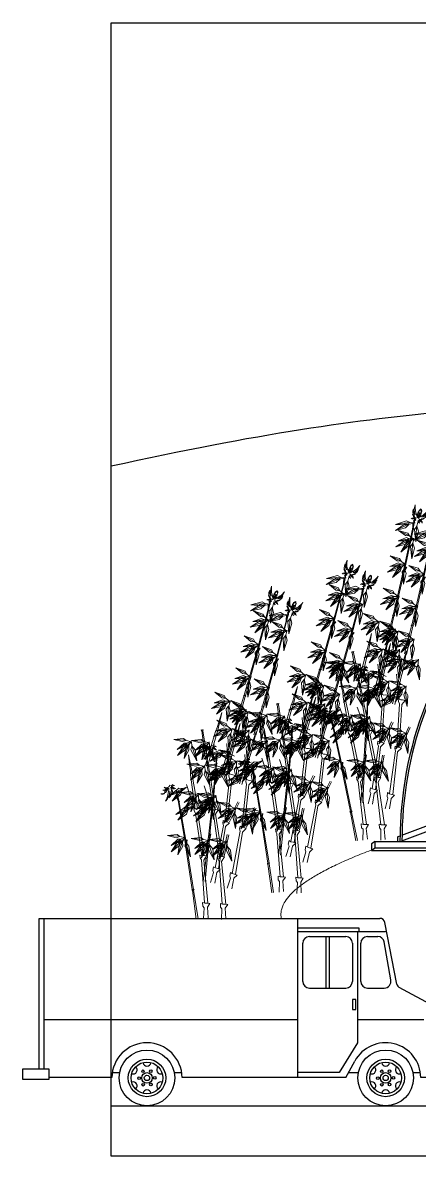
# Model space of a CAD drawing. Header units: metres. Extents: x 10 to 239, y 2 to 253.
# Drawn here: x 114.9 to 120.98, y 166.63 to 183.99 of the extents above; entities that cross this region are included whole.
import ezdxf

# ---------------------------------------------------------------- set-up
doc = ezdxf.new("R2010")
doc.units = ezdxf.units.M
doc.header["$MEASUREMENT"] = 0
doc.layers.add('0marcos', color=10, linetype='Continuous', plot=False)
for name, color, linetype in [('1', 7, 'Continuous'), ('1gris', 254, 'Continuous'), ('1gris negri', 252, 'Continuous'), ('bloques carros', 9, 'Continuous')]:
    doc.layers.add(name, color=color, linetype=linetype)
for name, color, linetype, lineweight, true_color in [('bamb', 7, 'Continuous', 0, 0xbdd3a6), ('barrera', 7, 'Continuous', 0, 0x9dbb63), ('bloques veg', 7, 'Continuous', 0, 0xbbd5a5)]:
    doc.layers.add(name, color=color, linetype=linetype, lineweight=lineweight, true_color=true_color)
doc.layers.get('bamb').off()

# ---------------------------------------------------------------- blocks, each defined once
blk = doc.blocks.new('A$C0D6D39A1')
for p, q in [((10, 113), (215.53, 113)), ((10, 22), (10, 113)), ((225.73, 73.39), (218.47, 110.57)), ((169, 75), (169, 98)), ((173, 102), (195, 102)), ((199, 98), (199, 75)), ((204, 75), (204, 98)), ((208, 102), (214.25, 102)), ((222.03, 75.89), (218.15, 98.89)), ((173, 71), (195, 71)), ((208, 71), (218.13, 71)), ((248.43, 59.85), (227.24, 71.33)), ((250, 57.21), (250, 22)), ((0, 22), (0, 16)), ((16, 22), (0, 22)), ((16, 16), (16, 22)), ((195, 17), (200.36, 26.89)), ((249, 16), (249, 22)), ((249, 22), (252, 22)), ((252, 22), (252, 16)), ((0, 16), (16, 16)), ((53.8, 17), (16, 17)), ((195, 17), (96.2, 17)), ((249, 17), (240.2, 17)), ((252, 16), (249, 16))]:
    blk.add_line(p, q)
for centre, radius in [((75, 16.8), 16.8), ((75, 16.8), 11.31), ((219, 16.8), 16.8), ((219, 16.8), 11.31), ((75, 16.8), 3.2), ((219, 16.8), 3.2)]:
    blk.add_circle(centre, radius)
for centre, radius, start, end in [((215.53, 110), 3, 11.04094, 90), ((173, 98), 4, 90, 180), ((195, 98), 4, 0, 90), ((208, 98), 4, 90, 180), ((214.25, 98), 4, 12.875, 90), ((218.13, 75), 4, 270, 12.875), ((173, 75), 4, 180, 270), ((195, 75), 4, 270, 0), ((208, 75), 4, 180, 270), ((228.67, 73.96), 3, 191.04094, 241.55707), ((247, 57.21), 3, 0, 61.55707), ((75, 16.8), 21.2, 0.54053, 179.45947), ((219, 16.8), 21.2, 0.54053, 151.56591)]:
    blk.add_arc(centre, radius, start, end)
at = {"layer": 'bloques carros'}
for p, q in [((13, 22), (13, 113)), ((166, 17), (166, 113)), ((203, 107), (166, 107)), ((166, 105), (203, 105)), ((202, 105), (202, 38)), ((203, 105), (203, 107)), ((203, 105), (219, 105)), ((183, 102), (183, 71)), ((185, 102), (185, 71)), ((199, 64), (199, 58)), ((201, 64), (199, 64)), ((201, 58), (201, 64)), ((199, 58), (201, 58)), ((13, 52), (166, 52)), ((202, 52), (242, 52)), ((202, 38), (191, 20)), ((54.04, 20), (58.51, 20)), ((91.49, 20), (95.96, 20)), ((191, 20), (166, 20)), ((196.62, 20), (202.51, 20)), ((235.49, 20), (239.96, 20))]:
    blk.add_line(p, q, dxfattribs=at)
for centre, radius in [((75, 16.8), 9.6), ((72.6, 20.8), 0.8), ((77.26, 20.88), 0.8), ((219, 16.8), 9.6), ((216.6, 20.8), 0.8), ((221.26, 20.88), 0.8), ((70.34, 16.72), 0.8), ((75, 16.8), 1.6), ((79.66, 16.88), 0.8), ((214.34, 16.72), 0.8), ((219, 16.8), 1.6), ((223.66, 16.88), 0.8), ((72.74, 12.72), 0.8), ((77.4, 12.8), 0.8), ((216.74, 12.72), 0.8), ((221.4, 12.8), 0.8)]:
    blk.add_circle(centre, radius, dxfattribs=at)
for centre, start, end in [((66.69, 21.6), 249.59407, 50.40593), ((75, 26.4), 189.59407, 350.40593), ((83.31, 21.6), 129.59407, 290.40593), ((210.69, 21.6), 249.59407, 50.40593), ((219, 26.4), 189.59407, 350.40593), ((227.31, 21.6), 129.59407, 290.40593), ((66.69, 12), 309.59407, 110.40593), ((83.31, 12), 69.59407, 230.40593), ((210.69, 12), 309.59407, 110.40593), ((227.31, 12), 69.59407, 230.40593), ((75, 7.2), 9.59407, 170.40593), ((219, 7.2), 9.59407, 170.40593)]:
    blk.add_arc(centre, 2.4, start, end, dxfattribs=at)
blk = doc.blocks.new('bamb')
at = {"layer": 'bloques veg'}
for p, q in [((-3.022, 3.814), (-3.058, 3.882)), ((-3.205, 3.546), (-3.241, 3.613)), ((-2.605, 3.297), (-2.662, 3.332)), ((-2.659, 3.336), (-2.605, 3.302)), ((-2.788, 3.028), (-2.845, 3.063)), ((-2.842, 3.068), (-2.788, 3.033)), ((-1.429, 1.873), (-1.572, 2.229)), ((-1.415, 1.794), (-1.557, 2.15)), ((-1.296, 2.03), (-1.32, 2.103)), ((-1.612, 1.605), (-1.754, 1.961)), ((-0.697, 1.546), (-0.744, 1.927)), ((-0.936, 1.414), (-0.983, 1.795)), ((-0.522, 1.744), (-0.526, 1.821)), ((-0.972, 1.451), (-1.022, 1.494)), ((-1.018, 1.498), (-0.97, 1.456)), ((-1.095, 1.128), (-1.359, 1.331)), ((-1.342, 1.352), (-1.091, 1.154)), ((-1.292, 0.939), (-1.556, 1.142)), ((-1.539, 1.163), (-1.288, 0.965)), ((-0.56, 0.821), (-0.763, 1.085)), ((-0.74, 1.101), (-0.549, 0.845)), ((-0.358, 1.101), (-0.395, 1.156)), ((-0.39, 1.159), (-0.355, 1.105)), ((-0.799, 0.689), (-1.002, 0.953)), ((-0.98, 0.969), (-0.788, 0.712))]:
    blk.add_line(p, q, dxfattribs=at)
for points in [[(-3.171, 3.939, 0.371554), (-3.278, 4.006, -0.734759), (-3.222, 3.973, -0.076042), (-3.177, 3.938, -0.522547), (-3.194, 3.941, 0.430591), (-3.248, 3.959, -0.351549), (-3.195, 3.936, 0.50622), (-3.225, 3.917, -0.192001), (-3.144, 3.923)], [(-3.188, 3.92, -0.371554), (-3.267, 4.019, 0.734759), (-3.228, 3.967, 0.076042), (-3.188, 3.925, 0.522547), (-3.193, 3.943, -0.430591), (-3.217, 3.994, 0.351549), (-3.188, 3.944, -0.50622), (-3.173, 3.976, 0.192001), (-3.169, 3.895)], [(-3.164, 3.939, 0.121956), (-3.224, 4.112, -0.197912), (-3.154, 3.98, 0.28202), (-3.175, 4.071, -0.357594), (-3.133, 3.96, 0.141581), (-3.121, 4.009, -0.258144), (-3.139, 3.932, -0.252411), (-3.067, 3.953, 0.399951), (-3.13, 3.924, -0.191492), (-3.084, 3.945, 0.22191), (-3.128, 3.907, -0.155645), (-3.081, 3.913, -0.20302), (-3.128, 3.907)], [(-3.347, 3.671, 0.121956), (-3.407, 3.843, -0.197912), (-3.337, 3.711, 0.28202), (-3.357, 3.802, -0.357594), (-3.315, 3.691, 0.141581), (-3.304, 3.74, -0.258144), (-3.322, 3.664, -0.252411), (-3.249, 3.684, 0.399951), (-3.313, 3.655, -0.191492), (-3.267, 3.676, 0.22191), (-3.311, 3.638, -0.155645), (-3.264, 3.644, -0.20302), (-3.311, 3.638)], [(-3.188, 3.913, -0.121956), (-3.366, 3.952, 0.197912), (-3.227, 3.898, -0.28202), (-3.319, 3.908, 0.357594), (-3.204, 3.879, -0.141581), (-3.251, 3.862, 0.258144), (-3.178, 3.889, 0.252411), (-3.189, 3.815, -0.399951), (-3.168, 3.881, 0.191492), (-3.183, 3.833, -0.22191), (-3.151, 3.881, 0.155645), (-3.151, 3.833, 0.20302), (-3.151, 3.881)], [(-3.37, 3.645, -0.121956), (-3.549, 3.683, 0.197912), (-3.409, 3.63, -0.28202), (-3.502, 3.639, 0.357594), (-3.387, 3.611, -0.141581), (-3.434, 3.593, 0.258144), (-3.36, 3.62, 0.252411), (-3.372, 3.546, -0.399951), (-3.351, 3.612, 0.191492), (-3.366, 3.564, -0.22191), (-3.334, 3.613, 0.155645), (-3.334, 3.565, 0.20302), (-3.334, 3.613)], [(-3.354, 3.67, 0.371554), (-3.461, 3.737, -0.734759), (-3.405, 3.705, -0.076042), (-3.359, 3.67, -0.522547), (-3.377, 3.673, 0.430591), (-3.431, 3.69, -0.351549), (-3.378, 3.667, 0.50622), (-3.407, 3.649, -0.192001), (-3.327, 3.654)], [(-3.371, 3.651, -0.371554), (-3.45, 3.75, 0.734759), (-3.411, 3.698, 0.076042), (-3.371, 3.657, 0.522547), (-3.376, 3.674, -0.430591), (-3.4, 3.726, 0.351549), (-3.37, 3.675, -0.50622), (-3.356, 3.707, 0.192001), (-3.352, 3.627)], [(-1.315, 2.283, 0.121956), (-1.152, 2.162, -0.197912), (-1.299, 2.239, 0.28202), (-1.223, 2.169, -0.357594), (-1.332, 2.244, 0.141581), (-1.311, 2.192, -0.258144), (-1.343, 2.273, -0.252411), (-1.396, 2.209, 0.399951), (-1.357, 2.275, -0.191492), (-1.385, 2.227, 0.22191), (-1.369, 2.29, -0.155645), (-1.409, 2.254, 0.220934), (-1.394, 2.292, 1.572992)], [(-1.31, 2.287, 0.371554), (-1.169, 2.294, -0.734759), (-1.241, 2.288, -0.076042), (-1.305, 2.291, -0.522547), (-1.287, 2.299, 0.430591), (-1.226, 2.317, -0.351549), (-1.29, 2.305, 0.50622), (-1.274, 2.341, -0.48228), (-1.362, 2.305, 0.557088)], [(-0.476, 1.993, 0.121956), (-0.349, 1.835, -0.197912), (-0.471, 1.947, 0.28202), (-0.416, 1.859, -0.357594), (-0.501, 1.96, 0.141581), (-0.495, 1.904, -0.258144), (-0.505, 1.991, -0.252411), (-0.573, 1.942, 0.399951), (-0.518, 1.997, -0.191492), (-0.558, 1.958, 0.22191), (-0.526, 2.014, -0.155645), (-0.573, 1.99, 0.220934), (-0.549, 2.022, 1.572992)], [(-0.469, 1.996, 0.371554), (-0.332, 1.966, -0.734759), (-0.402, 1.979, -0.076042), (-0.463, 1.999, -0.522547), (-0.444, 2.002, 0.430591), (-0.38, 2.004, -0.351549), (-0.445, 2.008, 0.50622), (-0.421, 2.038, -0.48228), (-0.515, 2.027, 0.557088)]]:
    blk.add_lwpolyline(points, format="xyb", dxfattribs=at)
for points in [[(-3.148, 3.872), (-3.084, 3.802), (-2.968, 3.611), (-3.08, 3.736), (-3.095, 3.814), (-3.037, 3.786), (-2.968, 3.611)], [(-3.028, 3.806), (-3.108, 3.909), (-3.117, 3.92), (-3.126, 3.932), (-3.128, 3.94), (-3.115, 3.928), (-3.108, 3.922), (-3.103, 3.915), (-3.022, 3.811)], [(-3.093, 3.872), (-3.015, 3.918), (-2.816, 3.991), (-2.954, 3.91), (-3.028, 3.91), (-2.992, 3.96), (-2.816, 3.991)], [(-3.072, 3.877), (-2.984, 3.899), (-2.773, 3.91), (-2.928, 3.873), (-3, 3.895), (-2.951, 3.932), (-2.773, 3.91)], [(-2.951, 3.677), (-2.919, 3.746), (-2.814, 3.89), (-2.872, 3.768), (-2.925, 3.734), (-2.922, 3.785), (-2.814, 3.89)], [(-3.211, 3.537), (-3.291, 3.641), (-3.3, 3.652), (-3.309, 3.663), (-3.311, 3.671), (-3.298, 3.659), (-3.291, 3.653), (-3.286, 3.646), (-3.205, 3.542)], [(-3.276, 3.603), (-3.198, 3.65), (-2.999, 3.723), (-3.137, 3.641), (-3.211, 3.642), (-3.175, 3.691), (-2.999, 3.723)], [(-3.255, 3.608), (-3.167, 3.63), (-2.956, 3.641), (-3.111, 3.604), (-3.182, 3.627), (-3.133, 3.663), (-2.956, 3.641)], [(-2.606, 3.302), (-3.019, 3.796), (-3.035, 3.8), (-3.029, 3.807), (-3.024, 3.809), (-3.021, 3.815), (-3.016, 3.809), (-3.014, 3.802), (-2.593, 3.309)], [(-2.971, 3.67), (-2.906, 3.599), (-2.79, 3.409), (-2.903, 3.534), (-2.917, 3.611), (-2.859, 3.584), (-2.79, 3.409)], [(-2.962, 3.667), (-2.878, 3.652), (-2.69, 3.579), (-2.839, 3.607), (-2.892, 3.654), (-2.836, 3.667), (-2.69, 3.579)], [(-2.96, 3.654), (-2.872, 3.676), (-2.66, 3.687), (-2.816, 3.649), (-2.887, 3.672), (-2.838, 3.708), (-2.66, 3.687)], [(-2.957, 3.669), (-2.893, 3.702), (-2.733, 3.749), (-2.845, 3.692), (-2.904, 3.696), (-2.873, 3.733), (-2.733, 3.749)], [(-3.331, 3.603), (-3.267, 3.533), (-3.15, 3.342), (-3.263, 3.468), (-3.278, 3.545), (-3.22, 3.518), (-3.15, 3.342)], [(-2.788, 3.034), (-3.202, 3.527), (-3.217, 3.532), (-3.212, 3.538), (-3.207, 3.541), (-3.204, 3.547), (-3.199, 3.54), (-3.197, 3.533), (-2.776, 3.041)], [(-3.139, 3.4), (-3.076, 3.433), (-2.915, 3.481), (-3.028, 3.423), (-3.087, 3.428), (-3.056, 3.464), (-2.915, 3.481)], [(-3.134, 3.408), (-3.102, 3.477), (-2.997, 3.621), (-3.055, 3.5), (-3.107, 3.465), (-3.105, 3.516), (-2.997, 3.621)], [(-2.656, 3.394), (-2.623, 3.463), (-2.518, 3.607), (-2.576, 3.486), (-2.629, 3.451), (-2.627, 3.502), (-2.518, 3.607)], [(-3.153, 3.401), (-3.089, 3.331), (-2.973, 3.14), (-3.085, 3.266), (-3.1, 3.343), (-3.042, 3.316), (-2.973, 3.14)], [(-3.145, 3.398), (-3.06, 3.383), (-2.873, 3.311), (-3.022, 3.338), (-3.075, 3.386), (-3.018, 3.398), (-2.873, 3.311)], [(-3.143, 3.385), (-3.055, 3.407), (-2.843, 3.418), (-2.999, 3.381), (-3.07, 3.403), (-3.021, 3.44), (-2.843, 3.418)], [(-2.839, 3.125), (-2.806, 3.194), (-2.701, 3.338), (-2.759, 3.217), (-2.812, 3.182), (-2.809, 3.234), (-2.701, 3.338)], [(-2.675, 3.387), (-2.611, 3.317), (-2.494, 3.126), (-2.607, 3.251), (-2.622, 3.329), (-2.564, 3.301), (-2.494, 3.126)], [(-2.666, 3.384), (-2.582, 3.369), (-2.394, 3.296), (-2.543, 3.324), (-2.596, 3.371), (-2.54, 3.384), (-2.394, 3.296)], [(-2.664, 3.371), (-2.576, 3.393), (-2.365, 3.404), (-2.52, 3.367), (-2.591, 3.389), (-2.542, 3.425), (-2.365, 3.404)], [(-2.661, 3.386), (-2.597, 3.419), (-2.437, 3.466), (-2.549, 3.409), (-2.608, 3.413), (-2.577, 3.45), (-2.437, 3.466)], [(-2.145, 2.77), (-2.591, 3.289), (-2.607, 3.291), (-2.602, 3.298), (-2.595, 3.304), (-2.59, 3.313), (-2.586, 3.305), (-2.582, 3.297), (-2.131, 2.783)], [(-2.847, 3.102), (-2.759, 3.124), (-2.547, 3.135), (-2.703, 3.098), (-2.774, 3.12), (-2.725, 3.157), (-2.547, 3.135)], [(-2.844, 3.118), (-2.78, 3.15), (-2.62, 3.198), (-2.732, 3.14), (-2.791, 3.145), (-2.76, 3.182), (-2.62, 3.198)], [(-2.33, 3.004), (-2.298, 3.073), (-2.193, 3.217), (-2.251, 3.096), (-2.303, 3.061), (-2.301, 3.113), (-2.193, 3.217)], [(-2.858, 3.118), (-2.794, 3.048), (-2.677, 2.857), (-2.79, 2.983), (-2.804, 3.06), (-2.746, 3.033), (-2.677, 2.857)], [(-2.849, 3.115), (-2.765, 3.1), (-2.577, 3.028), (-2.726, 3.056), (-2.779, 3.103), (-2.723, 3.115), (-2.577, 3.028)], [(-2.328, 2.501), (-2.774, 3.02), (-2.79, 3.022), (-2.785, 3.03), (-2.777, 3.036), (-2.773, 3.044), (-2.769, 3.036), (-2.764, 3.029), (-2.314, 2.514)], [(-2.349, 2.997), (-2.285, 2.927), (-2.169, 2.736), (-2.281, 2.862), (-2.296, 2.939), (-2.238, 2.912), (-2.169, 2.736)], [(-2.341, 2.994), (-2.256, 2.979), (-2.069, 2.907), (-2.218, 2.935), (-2.271, 2.982), (-2.214, 2.994), (-2.069, 2.907)], [(-2.339, 2.981), (-2.251, 3.003), (-2.039, 3.014), (-2.195, 2.977), (-2.266, 2.999), (-2.217, 3.036), (-2.039, 3.014)], [(-2.335, 2.997), (-2.272, 3.029), (-2.111, 3.077), (-2.224, 3.02), (-2.283, 3.024), (-2.252, 3.061), (-2.111, 3.077)], [(-1.883, 2.804), (-1.85, 2.873), (-1.745, 3.018), (-1.803, 2.896), (-1.856, 2.861), (-1.854, 2.913), (-1.745, 3.018)], [(-2.518, 2.728), (-2.455, 2.761), (-2.294, 2.808), (-2.407, 2.751), (-2.466, 2.755), (-2.435, 2.792), (-2.294, 2.808)], [(-2.513, 2.736), (-2.481, 2.804), (-2.375, 2.949), (-2.434, 2.827), (-2.486, 2.793), (-2.484, 2.844), (-2.375, 2.949)], [(-1.845, 2.425), (-2.135, 2.762), (-2.15, 2.765), (-2.14, 2.773), (-2.131, 2.782), (-2.128, 2.788), (-2.12, 2.78), (-2.12, 2.772), (-1.823, 2.444)], [(-2.046, 2.585), (-2.013, 2.654), (-1.908, 2.798), (-1.966, 2.676), (-2.019, 2.642), (-2.016, 2.693), (-1.908, 2.798)], [(-1.902, 2.797), (-1.838, 2.727), (-1.722, 2.536), (-1.834, 2.662), (-1.849, 2.739), (-1.791, 2.712), (-1.722, 2.536)], [(-1.893, 2.794), (-1.809, 2.779), (-1.622, 2.707), (-1.771, 2.735), (-1.823, 2.782), (-1.767, 2.794), (-1.622, 2.707)], [(-1.891, 2.781), (-1.804, 2.803), (-1.592, 2.814), (-1.747, 2.777), (-1.819, 2.8), (-1.77, 2.836), (-1.592, 2.814)], [(-1.888, 2.797), (-1.825, 2.829), (-1.664, 2.877), (-1.777, 2.82), (-1.835, 2.824), (-1.804, 2.861), (-1.664, 2.877)], [(-2.532, 2.729), (-2.468, 2.658), (-2.352, 2.468), (-2.464, 2.593), (-2.479, 2.67), (-2.421, 2.643), (-2.352, 2.468)], [(-2.524, 2.726), (-2.439, 2.71), (-2.252, 2.638), (-2.401, 2.666), (-2.454, 2.713), (-2.397, 2.725), (-2.252, 2.638)], [(-2.522, 2.713), (-2.434, 2.735), (-2.222, 2.746), (-2.378, 2.708), (-2.449, 2.731), (-2.4, 2.767), (-2.222, 2.746)], [(-2.071, 2.528), (-2.007, 2.561), (-1.847, 2.608), (-1.959, 2.551), (-2.018, 2.555), (-1.987, 2.592), (-1.847, 2.608)], [(-2.066, 2.536), (-2.033, 2.605), (-1.928, 2.749), (-1.986, 2.627), (-2.039, 2.593), (-2.037, 2.644), (-1.928, 2.749)], [(-2.054, 2.562), (-1.966, 2.584), (-1.754, 2.595), (-1.91, 2.557), (-1.981, 2.58), (-1.932, 2.616), (-1.754, 2.595)], [(-2.051, 2.577), (-1.987, 2.61), (-1.827, 2.657), (-1.939, 2.6), (-1.998, 2.604), (-1.967, 2.641), (-1.827, 2.657)], [(-1.725, 2.406), (-1.692, 2.475), (-1.587, 2.619), (-1.645, 2.498), (-1.698, 2.463), (-1.696, 2.514), (-1.587, 2.619)], [(-1.168, 2.051), (-1.356, 2.27), (-1.449, 2.377), (-1.54, 2.475), (-1.709, 2.689), (-1.602, 2.58), (-1.548, 2.516), (-1.498, 2.47), (-1.14, 2.077)], [(-1.079, 2.499), (-1.021, 2.548), (-0.865, 2.636), (-0.969, 2.549), (-1.031, 2.54), (-1.008, 2.585), (-0.865, 2.636)], [(-2.028, 2.156), (-2.318, 2.494), (-2.333, 2.496), (-2.323, 2.504), (-2.314, 2.513), (-2.311, 2.52), (-2.303, 2.511), (-2.303, 2.503), (-2.006, 2.175)], [(-2.228, 2.316), (-2.196, 2.385), (-2.091, 2.529), (-2.149, 2.408), (-2.202, 2.373), (-2.199, 2.425), (-2.091, 2.529)], [(-2.085, 2.529), (-2.021, 2.458), (-1.904, 2.268), (-2.017, 2.393), (-2.032, 2.47), (-1.974, 2.443), (-1.904, 2.268)], [(-2.076, 2.526), (-1.992, 2.51), (-1.804, 2.438), (-1.953, 2.466), (-2.006, 2.513), (-1.95, 2.526), (-1.804, 2.438)], [(-2.074, 2.513), (-1.986, 2.535), (-1.775, 2.546), (-1.93, 2.508), (-2.001, 2.531), (-1.952, 2.567), (-1.775, 2.546)], [(-2.065, 2.578), (-2.001, 2.507), (-1.884, 2.317), (-1.997, 2.442), (-2.011, 2.52), (-1.953, 2.492), (-1.884, 2.317)], [(-2.056, 2.575), (-1.972, 2.56), (-1.784, 2.487), (-1.933, 2.515), (-1.986, 2.562), (-1.93, 2.575), (-1.784, 2.487)], [(-1.33, 1.831), (-1.519, 2.051), (-1.612, 2.158), (-1.703, 2.256), (-1.872, 2.469), (-1.764, 2.361), (-1.711, 2.297), (-1.661, 2.251), (-1.303, 1.858)], [(-1.733, 2.383), (-1.646, 2.405), (-1.434, 2.416), (-1.589, 2.379), (-1.661, 2.401), (-1.612, 2.438), (-1.434, 2.416)], [(-1.73, 2.398), (-1.667, 2.431), (-1.506, 2.479), (-1.619, 2.421), (-1.677, 2.426), (-1.646, 2.462), (-1.506, 2.479)], [(-1.202, 2.138), (-1.326, 2.565), (-1.338, 2.574), (-1.326, 2.577), (-1.314, 2.582), (-1.309, 2.586), (-1.305, 2.575), (-1.309, 2.568), (-1.174, 2.146)], [(-1.318, 2.367), (-1.26, 2.416), (-1.104, 2.504), (-1.208, 2.417), (-1.27, 2.408), (-1.247, 2.453), (-1.104, 2.504)], [(-1.099, 2.501), (-1.07, 2.41), (-1.044, 2.188), (-1.094, 2.349), (-1.075, 2.425), (-1.034, 2.377), (-1.044, 2.188)], [(-1.096, 2.482), (-1.007, 2.465), (-0.81, 2.387), (-0.967, 2.418), (-1.023, 2.468), (-0.963, 2.481), (-0.81, 2.387)], [(-1.093, 2.494), (-1.022, 2.445), (-0.882, 2.302), (-1.006, 2.389), (-1.034, 2.454), (-0.978, 2.442), (-0.882, 2.302)], [(-1.087, 2.494), (-1.016, 2.498), (-0.85, 2.474), (-0.976, 2.469), (-1.028, 2.497), (-0.984, 2.518), (-0.85, 2.474)], [(-2.248, 2.309), (-2.183, 2.239), (-2.067, 2.048), (-2.18, 2.174), (-2.194, 2.251), (-2.136, 2.224), (-2.067, 2.048)], [(-2.239, 2.306), (-2.155, 2.291), (-1.967, 2.219), (-2.116, 2.247), (-2.169, 2.294), (-2.113, 2.306), (-1.967, 2.219)], [(-2.237, 2.293), (-2.149, 2.315), (-1.937, 2.326), (-2.093, 2.289), (-2.164, 2.311), (-2.115, 2.348), (-1.937, 2.326)], [(-2.234, 2.309), (-2.17, 2.341), (-2.009, 2.389), (-2.122, 2.331), (-2.181, 2.336), (-2.15, 2.373), (-2.009, 2.389)], [(-1.974, 2.273), (-1.922, 2.193), (-1.839, 1.985), (-1.929, 2.128), (-1.931, 2.206), (-1.878, 2.17), (-1.839, 1.985)], [(-1.966, 2.255), (-1.875, 2.262), (-1.665, 2.238), (-1.824, 2.227), (-1.891, 2.261), (-1.837, 2.289), (-1.665, 2.238)], [(-1.966, 2.268), (-1.885, 2.239), (-1.712, 2.137), (-1.854, 2.189), (-1.899, 2.244), (-1.841, 2.247), (-1.712, 2.137)], [(-1.96, 2.27), (-1.892, 2.292), (-1.726, 2.311), (-1.846, 2.274), (-1.904, 2.288), (-1.867, 2.319), (-1.726, 2.311)], [(-1.908, 2.137), (-1.875, 2.206), (-1.77, 2.351), (-1.828, 2.229), (-1.881, 2.194), (-1.879, 2.246), (-1.77, 2.351)], [(-1.351, 1.782), (-1.539, 2.002), (-1.632, 2.109), (-1.723, 2.206), (-1.892, 2.42), (-1.785, 2.312), (-1.731, 2.247), (-1.681, 2.202), (-1.323, 1.809)], [(-1.888, 2.186), (-1.855, 2.255), (-1.75, 2.4), (-1.808, 2.278), (-1.861, 2.244), (-1.858, 2.295), (-1.75, 2.4)], [(-1.744, 2.399), (-1.68, 2.329), (-1.564, 2.138), (-1.676, 2.264), (-1.691, 2.341), (-1.633, 2.314), (-1.564, 2.138)], [(-1.735, 2.396), (-1.651, 2.381), (-1.464, 2.309), (-1.613, 2.336), (-1.665, 2.384), (-1.609, 2.396), (-1.464, 2.309)], [(-1.338, 2.368), (-1.309, 2.278), (-1.283, 2.056), (-1.333, 2.217), (-1.314, 2.293), (-1.273, 2.244), (-1.283, 2.056)], [(-1.335, 2.349), (-1.246, 2.333), (-1.049, 2.255), (-1.206, 2.286), (-1.262, 2.336), (-1.202, 2.348), (-1.049, 2.255)], [(-1.332, 2.362), (-1.261, 2.313), (-1.121, 2.17), (-1.245, 2.257), (-1.273, 2.322), (-1.217, 2.309), (-1.121, 2.17)], [(-1.326, 2.362), (-1.255, 2.365), (-1.089, 2.342), (-1.215, 2.337), (-1.267, 2.365), (-1.223, 2.386), (-1.089, 2.342)], [(-0.741, 1.517), (-0.822, 1.794), (-0.862, 1.93), (-0.904, 2.057), (-0.969, 2.322), (-0.916, 2.178), (-0.894, 2.098), (-0.868, 2.035), (-0.706, 1.529)], [(-2.07, 1.918), (-2.038, 1.987), (-1.933, 2.131), (-1.991, 2.01), (-2.043, 1.975), (-2.041, 2.026), (-1.933, 2.131)], [(-1.513, 1.563), (-1.702, 1.782), (-1.795, 1.889), (-1.886, 1.987), (-2.055, 2.201), (-1.947, 2.092), (-1.893, 2.028), (-1.844, 1.982), (-1.486, 1.589)], [(-1.927, 2.13), (-1.863, 2.06), (-1.746, 1.87), (-1.859, 1.995), (-1.874, 2.072), (-1.816, 2.045), (-1.746, 1.87)], [(-1.918, 2.127), (-1.834, 2.112), (-1.646, 2.04), (-1.795, 2.068), (-1.848, 2.115), (-1.792, 2.127), (-1.646, 2.04)], [(-1.916, 2.115), (-1.828, 2.136), (-1.617, 2.148), (-1.772, 2.11), (-1.843, 2.133), (-1.794, 2.169), (-1.617, 2.148)], [(-1.913, 2.13), (-1.849, 2.163), (-1.689, 2.21), (-1.801, 2.153), (-1.86, 2.157), (-1.829, 2.194), (-1.689, 2.21)], [(-1.595, 2.006), (-1.551, 2.068), (-1.423, 2.193), (-1.501, 2.083), (-1.559, 2.058), (-1.548, 2.108), (-1.423, 2.193)], [(-1.58, 1.926), (-1.537, 1.989), (-1.409, 2.114), (-1.487, 2.003), (-1.544, 1.978), (-1.533, 2.028), (-1.409, 2.114)], [(-1.548, 2.113), (-1.464, 2.146), (-1.255, 2.185), (-1.405, 2.127), (-1.478, 2.14), (-1.434, 2.183), (-1.255, 2.185)], [(-1.527, 2.115), (-1.437, 2.122), (-1.226, 2.097), (-1.386, 2.087), (-1.452, 2.121), (-1.398, 2.148), (-1.226, 2.097)], [(-1.303, 2.023), (-1.365, 2.138), (-1.372, 2.151), (-1.379, 2.164), (-1.379, 2.172), (-1.368, 2.158), (-1.363, 2.151), (-1.359, 2.143), (-1.297, 2.027)], [(-0.98, 1.384), (-1.061, 1.662), (-1.101, 1.798), (-1.143, 1.925), (-1.208, 2.19), (-1.155, 2.046), (-1.133, 1.965), (-1.107, 1.903), (-0.945, 1.397)], [(-1.109, 2.066), (-1.037, 2.07), (-0.871, 2.046), (-0.998, 2.041), (-1.049, 2.069), (-1.006, 2.09), (-0.871, 2.046)], [(-1.101, 2.071), (-1.043, 2.12), (-0.887, 2.208), (-0.99, 2.121), (-1.053, 2.112), (-1.029, 2.157), (-0.887, 2.208)], [(-2.156, 2.004), (-2.105, 1.924), (-2.022, 1.717), (-2.112, 1.859), (-2.114, 1.938), (-2.061, 1.901), (-2.022, 1.717)], [(-2.149, 1.987), (-2.058, 1.993), (-1.848, 1.969), (-2.007, 1.958), (-2.074, 1.992), (-2.019, 2.02), (-1.848, 1.969)], [(-2.148, 2), (-2.068, 1.971), (-1.895, 1.868), (-2.037, 1.92), (-2.082, 1.976), (-2.024, 1.978), (-1.895, 1.868)], [(-2.143, 2.001), (-2.075, 2.023), (-1.908, 2.043), (-2.029, 2.005), (-2.086, 2.019), (-2.05, 2.05), (-1.908, 2.043)], [(-1.777, 1.737), (-1.734, 1.8), (-1.606, 1.924), (-1.684, 1.814), (-1.741, 1.789), (-1.731, 1.839), (-1.606, 1.924)], [(-1.6, 1.923), (-1.549, 1.843), (-1.466, 1.635), (-1.556, 1.778), (-1.558, 1.856), (-1.505, 1.82), (-1.466, 1.635)], [(-1.593, 1.905), (-1.502, 1.912), (-1.292, 1.888), (-1.451, 1.877), (-1.518, 1.911), (-1.463, 1.938), (-1.292, 1.888)], [(-1.592, 1.918), (-1.512, 1.889), (-1.339, 1.787), (-1.481, 1.839), (-1.526, 1.894), (-1.468, 1.897), (-1.339, 1.787)], [(-1.587, 1.92), (-1.519, 1.941), (-1.352, 1.961), (-1.473, 1.924), (-1.53, 1.938), (-1.494, 1.969), (-1.352, 1.961)], [(-1.36, 1.941), (-1.331, 1.85), (-1.304, 1.628), (-1.355, 1.789), (-1.336, 1.865), (-1.294, 1.816), (-1.304, 1.628)], [(-1.357, 1.922), (-1.268, 1.905), (-1.071, 1.827), (-1.228, 1.858), (-1.283, 1.908), (-1.224, 1.92), (-1.071, 1.827)], [(-1.354, 1.934), (-1.283, 1.885), (-1.143, 1.742), (-1.267, 1.829), (-1.295, 1.894), (-1.239, 1.882), (-1.143, 1.742)], [(-1.348, 1.934), (-1.276, 1.938), (-1.111, 1.914), (-1.237, 1.909), (-1.289, 1.937), (-1.245, 1.958), (-1.111, 1.914)], [(-1.34, 1.939), (-1.282, 1.988), (-1.126, 2.076), (-1.229, 1.989), (-1.292, 1.98), (-1.268, 2.025), (-1.126, 2.076)], [(-0.971, 1.456), (-1.296, 2.012), (-1.311, 2.019), (-1.304, 2.024), (-1.299, 2.026), (-1.294, 2.031), (-1.291, 2.024), (-1.29, 2.017), (-0.957, 1.461)], [(-1.121, 2.073), (-1.092, 1.982), (-1.065, 1.76), (-1.115, 1.921), (-1.097, 1.997), (-1.055, 1.949), (-1.065, 1.76)], [(-1.118, 2.054), (-1.029, 2.037), (-0.832, 1.959), (-0.989, 1.99), (-1.044, 2.04), (-0.985, 2.053), (-0.832, 1.959)], [(-1.114, 2.066), (-1.044, 2.017), (-0.903, 1.874), (-1.027, 1.961), (-1.056, 2.026), (-1, 2.014), (-0.903, 1.874)], [(-0.744, 1.889), (-0.654, 1.899), (-0.443, 1.883), (-0.602, 1.866), (-0.669, 1.898), (-0.616, 1.927), (-0.443, 1.883)], [(-1.79, 1.716), (-1.699, 1.723), (-1.489, 1.698), (-1.648, 1.688), (-1.715, 1.722), (-1.66, 1.749), (-1.489, 1.698)], [(-1.784, 1.73), (-1.716, 1.752), (-1.549, 1.772), (-1.67, 1.734), (-1.727, 1.748), (-1.691, 1.78), (-1.549, 1.772)], [(-1.066, 1.145), (-1.409, 1.702), (-1.485, 1.731), (-1.453, 1.759), (-1.429, 1.771), (-1.408, 1.798), (-1.387, 1.765), (-1.383, 1.726), (-1.035, 1.166)], [(-1.429, 1.832), (-1.345, 1.865), (-1.136, 1.904), (-1.285, 1.847), (-1.359, 1.86), (-1.315, 1.902), (-1.136, 1.904)], [(-1.408, 1.834), (-1.317, 1.841), (-1.107, 1.817), (-1.266, 1.806), (-1.333, 1.84), (-1.279, 1.867), (-1.107, 1.817)], [(-1.005, 1.555), (-0.961, 1.617), (-0.834, 1.742), (-0.911, 1.632), (-0.969, 1.606), (-0.958, 1.657), (-0.834, 1.742)], [(-0.824, 1.717), (-0.765, 1.766), (-0.61, 1.854), (-0.713, 1.767), (-0.775, 1.758), (-0.752, 1.804), (-0.61, 1.854)], [(-0.723, 1.886), (-0.634, 1.869), (-0.437, 1.791), (-0.594, 1.822), (-0.649, 1.872), (-0.59, 1.884), (-0.437, 1.791)], [(-0.531, 1.739), (-0.56, 1.866), (-0.564, 1.88), (-0.568, 1.894), (-0.566, 1.903), (-0.559, 1.886), (-0.555, 1.878), (-0.554, 1.869), (-0.524, 1.741)], [(-0.356, 1.106), (-0.527, 1.727), (-0.539, 1.737), (-0.531, 1.74), (-0.526, 1.741), (-0.52, 1.745), (-0.518, 1.737), (-0.52, 1.73), (-0.341, 1.107)], [(-1.797, 1.734), (-1.746, 1.653), (-1.663, 1.446), (-1.753, 1.588), (-1.755, 1.667), (-1.702, 1.631), (-1.663, 1.446)], [(-1.789, 1.729), (-1.709, 1.7), (-1.536, 1.597), (-1.678, 1.65), (-1.723, 1.705), (-1.665, 1.708), (-1.536, 1.597)], [(-1.263, 0.955), (-1.606, 1.512), (-1.682, 1.542), (-1.65, 1.57), (-1.626, 1.582), (-1.605, 1.609), (-1.584, 1.576), (-1.58, 1.537), (-1.232, 0.977)], [(-1.626, 1.643), (-1.542, 1.676), (-1.333, 1.715), (-1.482, 1.657), (-1.556, 1.67), (-1.512, 1.713), (-1.333, 1.715)], [(-1.605, 1.645), (-1.514, 1.652), (-1.304, 1.627), (-1.463, 1.616), (-1.53, 1.651), (-1.476, 1.678), (-1.304, 1.627)], [(-1.083, 1.587), (-1.054, 1.496), (-1.027, 1.274), (-1.077, 1.435), (-1.059, 1.511), (-1.017, 1.462), (-1.027, 1.274)], [(-1.08, 1.568), (-0.991, 1.551), (-0.793, 1.473), (-0.951, 1.504), (-1.006, 1.554), (-0.946, 1.566), (-0.793, 1.473)], [(-1.076, 1.58), (-1.006, 1.531), (-0.865, 1.388), (-0.989, 1.475), (-1.018, 1.54), (-0.961, 1.528), (-0.865, 1.388)], [(-1.07, 1.58), (-0.999, 1.584), (-0.833, 1.56), (-0.96, 1.555), (-1.011, 1.583), (-0.968, 1.604), (-0.833, 1.56)], [(-1.063, 1.585), (-1.004, 1.634), (-0.849, 1.722), (-0.952, 1.635), (-1.014, 1.626), (-0.991, 1.671), (-0.849, 1.722)], [(-1.017, 1.534), (-0.927, 1.54), (-0.716, 1.516), (-0.876, 1.505), (-0.942, 1.539), (-0.888, 1.567), (-0.716, 1.516)], [(-1.011, 1.548), (-0.943, 1.57), (-0.777, 1.59), (-0.898, 1.552), (-0.955, 1.566), (-0.918, 1.597), (-0.777, 1.59)], [(-0.844, 1.719), (-0.815, 1.628), (-0.788, 1.406), (-0.838, 1.567), (-0.82, 1.644), (-0.778, 1.595), (-0.788, 1.406)], [(-0.841, 1.7), (-0.752, 1.683), (-0.554, 1.605), (-0.711, 1.636), (-0.767, 1.686), (-0.707, 1.699), (-0.554, 1.605)], [(-0.837, 1.712), (-0.767, 1.663), (-0.626, 1.52), (-0.75, 1.607), (-0.779, 1.672), (-0.722, 1.66), (-0.626, 1.52)], [(-0.831, 1.712), (-0.76, 1.716), (-0.594, 1.692), (-0.72, 1.687), (-0.772, 1.715), (-0.729, 1.736), (-0.594, 1.692)], [(-0.701, 1.587), (-0.611, 1.597), (-0.4, 1.581), (-0.559, 1.564), (-0.627, 1.596), (-0.573, 1.625), (-0.4, 1.581)], [(-0.68, 1.583), (-0.591, 1.567), (-0.394, 1.489), (-0.551, 1.52), (-0.607, 1.57), (-0.547, 1.582), (-0.394, 1.489)], [(-1.253, 1.285), (-1.209, 1.348), (-1.081, 1.472), (-1.159, 1.362), (-1.217, 1.337), (-1.206, 1.387), (-1.081, 1.472)], [(-1.025, 1.551), (-0.974, 1.471), (-0.891, 1.264), (-0.981, 1.406), (-0.982, 1.485), (-0.93, 1.448), (-0.891, 1.264)], [(-0.767, 0.697), (-0.955, 1.324), (-1.02, 1.371), (-0.983, 1.391), (-0.956, 1.396), (-0.929, 1.417), (-0.917, 1.379), (-0.924, 1.341), (-0.731, 0.71)], [(-1.017, 1.547), (-0.936, 1.518), (-0.764, 1.415), (-0.906, 1.467), (-0.95, 1.523), (-0.892, 1.525), (-0.764, 1.415)], [(-0.606, 0.854), (-0.959, 1.44), (-0.974, 1.445), (-0.968, 1.452), (-0.96, 1.456), (-0.954, 1.464), (-0.951, 1.455), (-0.948, 1.447), (-0.59, 0.864)], [(-0.94, 1.455), (-0.85, 1.465), (-0.639, 1.449), (-0.798, 1.432), (-0.866, 1.463), (-0.812, 1.493), (-0.639, 1.449)], [(-0.919, 1.451), (-0.83, 1.435), (-0.633, 1.357), (-0.79, 1.387), (-0.846, 1.438), (-0.786, 1.45), (-0.633, 1.357)], [(-0.528, 0.829), (-0.716, 1.456), (-0.781, 1.504), (-0.744, 1.523), (-0.717, 1.528), (-0.69, 1.549), (-0.678, 1.511), (-0.685, 1.473), (-0.492, 0.842)], [(-1.45, 1.096), (-1.406, 1.159), (-1.278, 1.283), (-1.356, 1.173), (-1.414, 1.148), (-1.403, 1.198), (-1.278, 1.283)], [(-1.273, 1.282), (-1.221, 1.201), (-1.138, 0.994), (-1.228, 1.137), (-1.23, 1.215), (-1.177, 1.179), (-1.138, 0.994)], [(-1.265, 1.264), (-1.175, 1.271), (-0.964, 1.247), (-1.124, 1.236), (-1.19, 1.27), (-1.136, 1.297), (-0.964, 1.247)], [(-1.265, 1.277), (-1.184, 1.248), (-1.011, 1.145), (-1.154, 1.198), (-1.198, 1.253), (-1.14, 1.256), (-1.011, 1.145)], [(-1.259, 1.279), (-1.191, 1.3), (-1.025, 1.32), (-1.145, 1.283), (-1.203, 1.297), (-1.166, 1.328), (-1.025, 1.32)], [(-0.371, 1.205), (-0.3, 1.209), (-0.134, 1.185), (-0.26, 1.18), (-0.312, 1.208), (-0.268, 1.229), (-0.134, 1.185)], [(-0.363, 1.21), (-0.305, 1.259), (-0.149, 1.347), (-0.253, 1.26), (-0.315, 1.251), (-0.292, 1.296), (-0.149, 1.347)], [(-1.47, 1.092), (-1.418, 1.012), (-1.335, 0.805), (-1.425, 0.947), (-1.427, 1.026), (-1.374, 0.989), (-1.335, 0.805)], [(-1.462, 1.075), (-1.372, 1.082), (-1.161, 1.057), (-1.321, 1.046), (-1.387, 1.081), (-1.333, 1.108), (-1.161, 1.057)], [(-1.462, 1.088), (-1.381, 1.059), (-1.208, 0.956), (-1.351, 1.009), (-1.395, 1.064), (-1.337, 1.067), (-1.208, 0.956)], [(-1.456, 1.089), (-1.388, 1.111), (-1.222, 1.131), (-1.342, 1.093), (-1.4, 1.107), (-1.363, 1.139), (-1.222, 1.131)], [(-0.638, 0.55), (-1.012, 1.092), (-1.09, 1.116), (-1.061, 1.147), (-1.037, 1.16), (-1.018, 1.189), (-0.995, 1.157), (-0.989, 1.119), (-0.599, 0.587)], [(-0.672, 1.013), (-0.614, 1.062), (-0.458, 1.15), (-0.561, 1.064), (-0.624, 1.054), (-0.6, 1.1), (-0.458, 1.15)], [(-0.383, 1.212), (-0.354, 1.121), (-0.328, 0.899), (-0.378, 1.06), (-0.359, 1.136), (-0.318, 1.087), (-0.328, 0.899)], [(-0.38, 1.193), (-0.291, 1.176), (-0.094, 1.098), (-0.251, 1.129), (-0.307, 1.179), (-0.247, 1.191), (-0.094, 1.098)], [(-0.377, 1.205), (-0.306, 1.156), (-0.166, 1.013), (-0.29, 1.1), (-0.318, 1.165), (-0.262, 1.153), (-0.166, 1.013)], [(-0.158, 0.43), (-0.348, 1.087), (-0.362, 1.096), (-0.354, 1.101), (-0.345, 1.103), (-0.337, 1.109), (-0.337, 1.1), (-0.336, 1.091), (-0.139, 0.436)], [(-0.835, 0.361), (-1.209, 0.903), (-1.287, 0.927), (-1.258, 0.958), (-1.234, 0.971), (-1.215, 1), (-1.192, 0.968), (-1.186, 0.93), (-0.796, 0.397)], [(-0.931, 0.883), (-0.902, 0.792), (-0.875, 0.57), (-0.926, 0.731), (-0.907, 0.808), (-0.865, 0.759), (-0.875, 0.57)], [(-0.925, 0.876), (-0.854, 0.828), (-0.714, 0.684), (-0.838, 0.771), (-0.866, 0.836), (-0.81, 0.824), (-0.714, 0.684)], [(-0.919, 0.876), (-0.847, 0.88), (-0.682, 0.856), (-0.808, 0.851), (-0.86, 0.879), (-0.816, 0.9), (-0.682, 0.856)], [(-0.911, 0.881), (-0.853, 0.93), (-0.697, 1.018), (-0.801, 0.931), (-0.863, 0.922), (-0.839, 0.968), (-0.697, 1.018)], [(-0.692, 1.015), (-0.663, 0.924), (-0.636, 0.703), (-0.687, 0.863), (-0.668, 0.94), (-0.626, 0.891), (-0.636, 0.703)], [(-0.689, 0.996), (-0.6, 0.979), (-0.403, 0.902), (-0.56, 0.932), (-0.615, 0.982), (-0.556, 0.995), (-0.403, 0.902)], [(-0.686, 1.009), (-0.615, 0.96), (-0.475, 0.816), (-0.599, 0.903), (-0.627, 0.968), (-0.571, 0.956), (-0.475, 0.816)], [(-0.68, 1.008), (-0.608, 1.012), (-0.443, 0.988), (-0.569, 0.983), (-0.621, 1.011), (-0.577, 1.032), (-0.443, 0.988)], [(-0.368, 0.464), (-0.597, 0.845), (-0.611, 0.85), (-0.6, 0.856), (-0.59, 0.864), (-0.586, 0.869), (-0.58, 0.86), (-0.581, 0.852), (-0.343, 0.479)], [(-0.928, 0.864), (-0.839, 0.847), (-0.642, 0.769), (-0.799, 0.8), (-0.854, 0.85), (-0.795, 0.863), (-0.642, 0.769)], [(-0.506, 0.013), (-0.728, 0.633), (-0.797, 0.676), (-0.761, 0.698), (-0.735, 0.705), (-0.709, 0.728), (-0.695, 0.691), (-0.699, 0.652), (-0.459, 0.038)], [(-0.267, 0.145), (-0.489, 0.765), (-0.558, 0.808), (-0.522, 0.83), (-0.496, 0.837), (-0.47, 0.86), (-0.456, 0.823), (-0.459, 0.785), (-0.22, 0.17)], [(-0.493, 0.378), (-0.591, 0.509), (-0.657, 0.528), (-0.628, 0.559), (-0.6, 0.583), (-0.583, 0.612), (-0.548, 0.566), (-0.546, 0.533), (-0.434, 0.413)], [(-0.69, 0.189), (-0.788, 0.319), (-0.854, 0.339), (-0.825, 0.369), (-0.797, 0.394), (-0.78, 0.423), (-0.745, 0.377), (-0.743, 0.344), (-0.631, 0.224)], [(-0.028, -0.008), (-0.152, 0.419), (-0.164, 0.427), (-0.152, 0.431), (-0.14, 0.435), (-0.135, 0.44), (-0.131, 0.429), (-0.135, 0.422), (0, 0)], [(-0.171, -0.059), (-0.232, 0.093), (-0.291, 0.128), (-0.255, 0.15), (-0.222, 0.167), (-0.197, 0.191), (-0.175, 0.137), (-0.183, 0.105), (-0.105, -0.04)], [(-0.41, -0.191), (-0.471, -0.04), (-0.53, -0.004), (-0.494, 0.018), (-0.461, 0.035), (-0.436, 0.058), (-0.414, 0.005), (-0.422, -0.027), (-0.345, -0.172)]]:
    blk.add_lwpolyline(points, dxfattribs=at)

msp = doc.modelspace()

# ---------------------------------------------------------------- linework, layer by layer
at = {"layer": '0marcos'}
msp.add_lwpolyline([(116.25597, 166.62697), (116.25597, 183.98547), (132.03907, 183.98547), (132.03907, 166.62697)], close=True, dxfattribs=at)
at = {"layer": '1'}
msp.add_line((116.25597, 167.39896), (132.03907, 167.39896), dxfattribs=at)
at = {"layer": '1gris', "ltscale": 0.02}
for p, q in [((120.64658, 171.52054), (120.64658, 171.44551)), ((120.30559, 171.44551), (120.24723, 171.41209)), ((120.30559, 171.34551), (120.24723, 171.31209))]:
    msp.add_line(p, q, dxfattribs=at)
for points in [[(120.71442, 171.54564), (121.54631, 171.85348)], [(120.71359, 171.46003), (121.54631, 171.76818)], [(120.64658, 171.52054), (120.68423, 171.53447)], [(120.24723, 171.41209), (120.24723, 171.31209), (122.56896, 171.31209)], [(122.56336, 171.34551), (120.30559, 171.34551), (120.30559, 171.44551), (122.5466, 171.44551)], [(120.67435, 171.44551), (120.68357, 171.44893)]]:
    msp.add_lwpolyline(points, dxfattribs=at)
msp.add_ellipse((124.17132, 171.44551), major_axis=(0, -4.52203), ratio=0.7646447, start_param=3.83421692, end_param=4.71238898, dxfattribs=at)
at = {"layer": '1gris', "ltscale": 0.002}
msp.add_open_spline([(116.25597, 177.19815), (118.45903, 177.68527), (120.06935, 177.91839), (121.44206, 178.03582)], degree=3, dxfattribs=at)
at = {"layer": '1gris', "ltscale": 0.02}
msp.add_open_spline([(121.95708, 174.96292), (121.9518, 174.95726), (121.94653, 174.95158), (121.94128, 174.94588), (121.69179, 174.67515), (121.47163, 174.35887), (120.97247, 173.40276), (120.7708, 172.69533), (120.69419, 171.82728), (120.68683, 171.68717), (120.68443, 171.54692), (120.68386, 171.51313), (120.68357, 171.47932), (120.68357, 171.44551)], degree=3, knots=[3.828340265, 3.828340265, 3.828340265, 3.828340265, 3.834216925, 3.834216925, 3.834216925, 4.113324165, 4.113324165, 4.597475555, 4.597475555, 4.690075174, 4.690075174, 4.690075174, 4.712387143, 4.712387143, 4.712387143, 4.712387143], dxfattribs=at)
at = {"layer": '1gris negri', "lineweight": 0, "ltscale": 0.002}
msp.add_lwpolyline([(116.25597, 167.39896), (132.03907, 167.39896), (132.03907, 166.62697), (116.25597, 166.62697)], close=True, dxfattribs=at)
at = {"layer": 'barrera', "ltscale": 0.002}
msp.add_open_spline([(120.27641, 171.3288), (118.77424, 170.76261), (118.86446, 170.27064)], degree=2, dxfattribs=at)

# ---------------------------------------------------------------- block references
at = {"layer": 'bamb', "xscale": -1}
for p, rotation in [((120.00544, 171.4558), 28.0502825743085), ((118.71904, 170.66116), 25.3399110204644), ((117.56244, 170.25889), 25.3399110204644)]:
    msp.add_blockref('bamb', p, dxfattribs=dict(at, rotation=rotation))
at = {"layer": 'bloques carros', "xscale": 0.0253999999999906, "yscale": 0.0253999999999906, "zscale": 0.0253999999999906}
msp.add_blockref('A$C0D6D39A1', (114.90159, 167.40044), dxfattribs=at)

doc.saveas('drawing.dxf')
